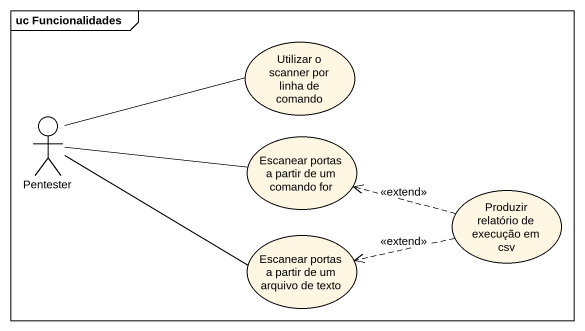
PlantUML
@startuml
mainframe uc Funcionalidades
usecase "Utilizar o scanner por linha de comando" as Utilizar_o_scanner_por
actor Pentester
usecase "Escanear portas a partir de um comando for" as Escanear_portas_a_partir_de
usecase "Produzir relatório de execução em csv" as Produzir_relatório_de
usecase "Escanear portas a partir de um arquivo de texto" as Escanear_portas_a_partir_de_2
Pentester -right- Utilizar_o_scanner_por
Pentester -right- Escanear_portas_a_partir_de
Pentester -right- Escanear_portas_a_partir_de_2
Produzir_relatório_de .left.> Escanear_portas_a_partir_de : <<extend>>
Produzir_relatório_de .left.> Escanear_portas_a_partir_de_2 : <<extend>>
@enduml
